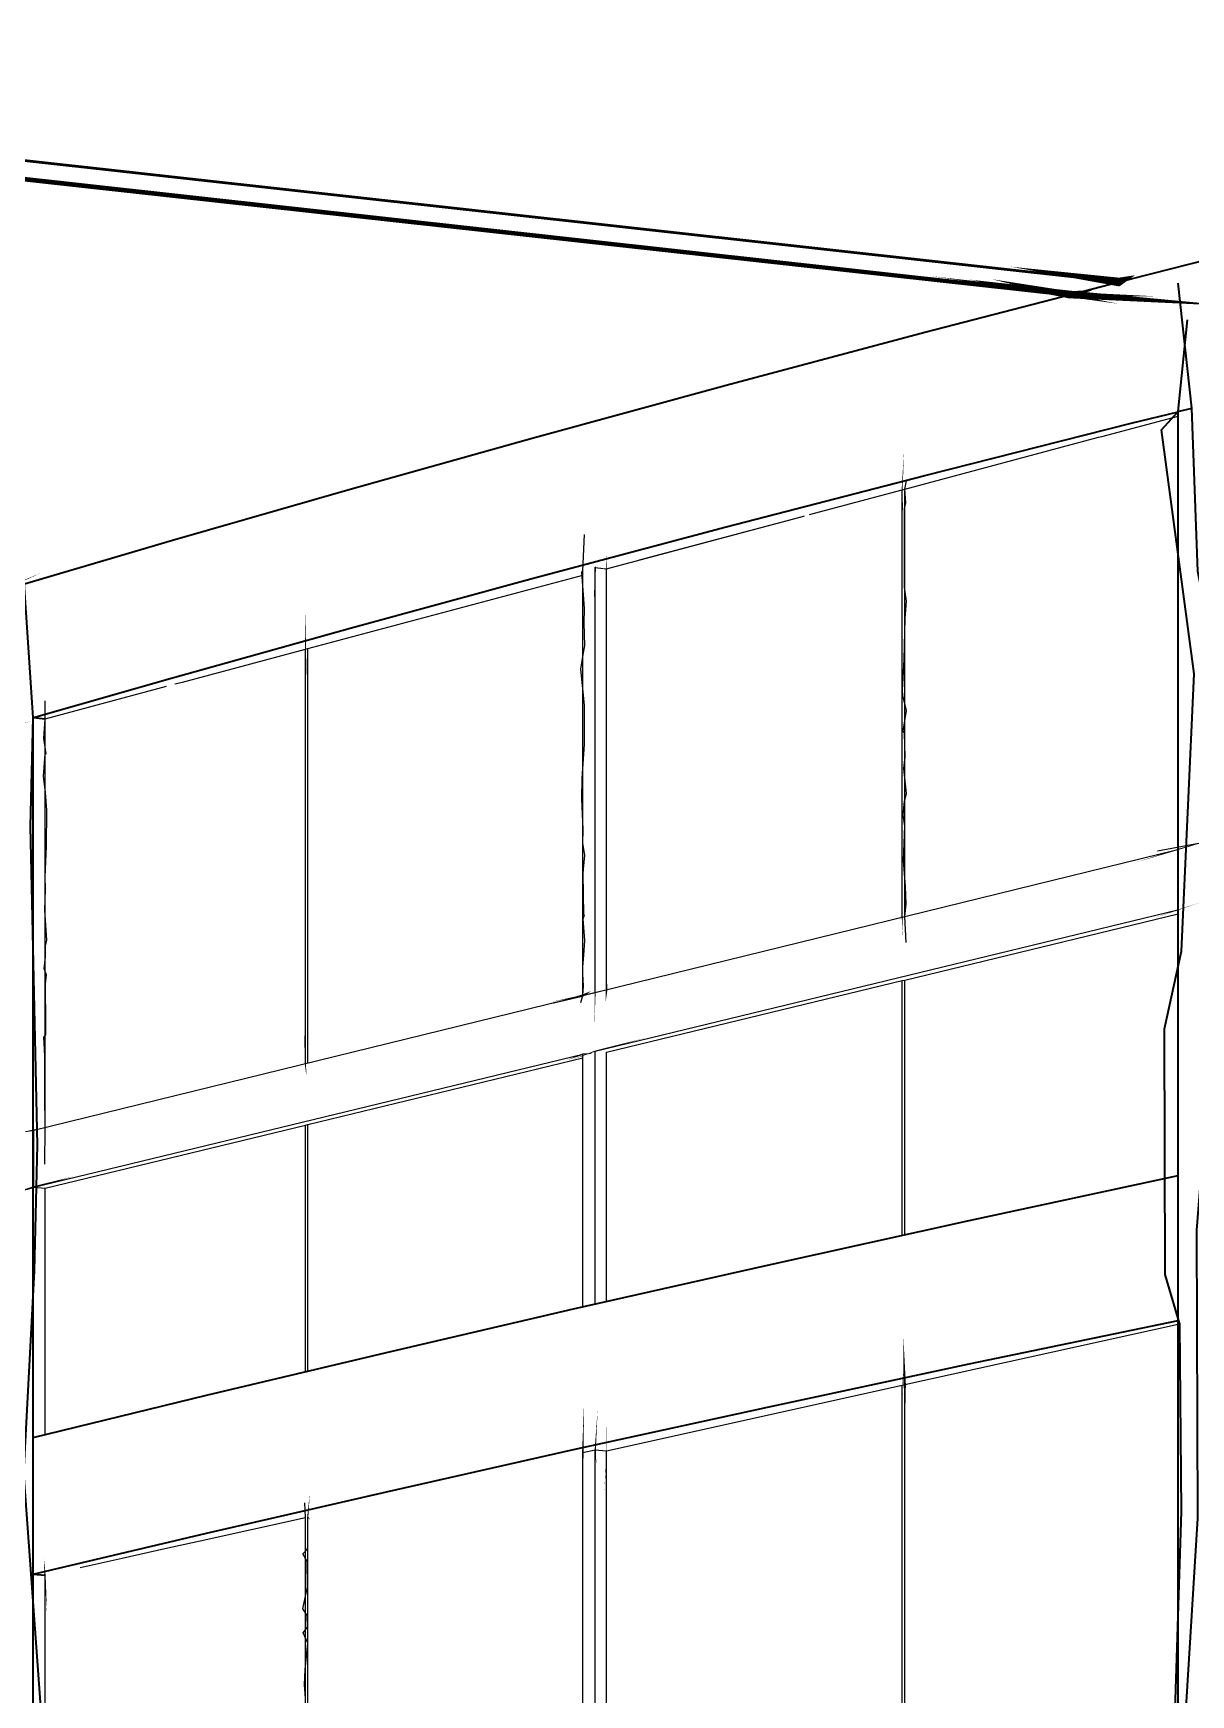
# Model space of a CAD drawing. Header units: inches. Extents: x -877 to 882, y -418 to 410.
# Drawn here: x -669.6 to -603.8, y 134.3 to 228.7 of the extents above; entities that cross this region are included whole.
import ezdxf

# ---------------------------------------------------------------- set-up
doc = ezdxf.new("R2010")
doc.units = ezdxf.units.IN
doc.header["$LTSCALE"] = 0.5
doc.header["$MEASUREMENT"] = 0
doc.layers.get('0').update_dxf_attribs({"lineweight": 18})
for name, color, linetype, lineweight in [('A-Glaz-Curt', 52, 'Continuous', 35), ('A-Glaz-Curt-Unit', 51, 'Continuous', 25), ('A-Wall', 113, 'Continuous', 35)]:
    doc.layers.add(name, color=color, linetype=linetype, lineweight=lineweight)

# ---------------------------------------------------------------- blocks, each defined once
blk = doc.blocks.new('*U12')
at = {"color": 7, "linetype": 'Continuous', "lineweight": -3}
for p, q in [((-608.848, 205.763), (-604.526, 206.917)), ((-609.035, 205.713), (-608.848, 205.763)), ((-635.125, 198.745), (-625.861, 201.219)), ((-625.861, 201.219), (-625.742, 201.251)), ((-637.12, 198.261), (-636.99, 198.247)), ((-646.577, 195.687), (-638.341, 197.886)), ((-653.967, 193.713), (-647.149, 195.534)), ((-647.149, 195.534), (-646.577, 195.687)), ((-661.09, 191.811), (-654.104, 193.677)), ((-654.104, 193.677), (-653.967, 193.713)), ((-638.341, 174.005), (-638.341, 174.005)), ((-638.341, 174.005), (-638.341, 174.005)), ((-664.513, 142.053), (-662.088, 142.59)), ((-662.088, 142.59), (-660.083, 143.035)), ((-666.902, 141.524), (-664.513, 142.053))]:
    blk.add_line(p, q, dxfattribs=at)
at = {"layer": 'A-Glaz-Curt', "color": 143, "linetype": 'Continuous', "lineweight": 35}
for p, q in [((-607.197, 214.721), (-595.06, 217.801)), ((-618.906, 211.677), (-607.197, 214.721)), ((-630.197, 208.671), (-618.906, 211.677)), ((-641.079, 205.702), (-630.197, 208.671)), ((-607.197, 206.507), (-604.526, 207.167)), ((-604.526, 207.173), (-603.737, 207.369)), ((-604.526, -201.324), (-604.526, 207.173)), ((-618.906, 203.544), (-607.197, 206.507)), ((-651.56, 202.77), (-641.079, 205.702)), ((-630.197, 200.618), (-618.906, 203.544)), ((-661.65, 199.875), (-651.56, 202.77)), ((-641.079, 197.728), (-630.197, 200.618)), ((-671.357, 197.015), (-661.65, 199.875)), ((-651.56, 194.873), (-641.079, 197.728)), ((-661.65, 192.054), (-651.56, 194.873)), ((-669.551, 189.788), (-661.65, 192.054)), ((-669.566, -195.247), (-669.566, 189.789)), ((-669.566, 189.789), (-668.895, 189.722)), ((-616.399, 161.225), (-604.526, 163.785)), ((-604.526, 155.554), (-604.526, 163.785)), ((-604.526, 163.785), (-604.526, 163.785)), ((-627.846, 158.697), (-616.399, 161.225)), ((-638.877, 156.2), (-627.846, 158.697)), ((-649.502, 153.734), (-638.877, 156.2)), ((-616.399, 153.075), (-604.526, 155.554)), ((-604.526, 155.554), (-604.526, 155.554)), ((-659.728, 151.298), (-649.502, 153.734)), ((-627.846, 150.627), (-616.399, 153.075)), ((-669.565, 148.893), (-659.728, 151.298)), ((-638.877, 148.209), (-627.846, 150.627)), ((-669.565, 141.135), (-669.565, 148.893)), ((-649.502, 145.821), (-638.877, 148.209)), ((-659.728, 143.463), (-649.502, 145.821)), ((-669.565, 141.135), (-659.728, 143.463)), ((-669.565, 141.135), (-668.895, 141.079))]:
    blk.add_line(p, q, dxfattribs=at)
at = {"layer": 'A-Glaz-Curt-Unit', "color": 141, "linetype": 'Continuous', "lineweight": 25}
for p, q in [((-620.056, 202.77), (-609.035, 205.713)), ((-625.468, 201.324), (-620.202, 202.731)), ((-636.99, 198.247), (-625.862, 201.219)), ((-636.99, 174.336), (-636.99, 198.247)), ((-661.511, 191.699), (-661.09, 191.811)), ((-668.895, 189.727), (-662.002, 191.568)), ((-668.895, 166.509), (-668.895, 189.727)), ((-620.056, 174.885), (-604.526, 178.645)), ((-636.99, 170.785), (-620.202, 174.85)), ((-653.967, 166.675), (-638.341, 170.458)), ((-636.99, 156.627), (-636.99, 170.785)), ((-668.895, 163.062), (-654.104, 166.642)), ((-668.895, 149.057), (-668.895, 163.062)), ((-620.056, 151.901), (-604.526, 155.341)), ((-636.99, 148.15), (-620.202, 151.869)), ((-636.99, 118.659), (-636.99, 148.15)), ((-660.084, 143.034), (-654.104, 144.359)), ((-668.895, 112.447), (-668.895, 141.083))]:
    blk.add_line(p, q, dxfattribs=at)
at = {"layer": 'A-Glaz-Curt-Unit', "color": 143, "linetype": 'Continuous', "lineweight": 25}
for p, q in [((-620.202, 202.731), (-620.056, 202.77)), ((-620.202, 178.455), (-620.202, 202.731)), ((-620.056, 178.49), (-620.056, 202.77)), ((-637.635, 174.178), (-637.635, 198.317)), ((-637.635, 198.317), (-637.161, 198.266)), ((-638.341, 174.005), (-638.341, 198.128)), ((-654.104, 170.138), (-654.104, 193.677)), ((-653.967, 170.171), (-653.967, 193.713)), ((-638.341, 174.005), (-604.528, 182.3)), ((-604.528, 178.87), (-604.528, 182.3)), ((-604.528, 182.3), (-604.526, 182.299)), ((-637.635, 170.848), (-604.528, 178.87)), ((-604.528, 178.87), (-604.526, 178.87)), ((-620.202, 174.85), (-620.056, 174.885)), ((-620.202, 160.385), (-620.202, 174.85)), ((-620.056, 160.418), (-620.056, 174.885)), ((-669.528, 166.354), (-638.341, 174.005)), ((-638.341, 174.005), (-638.116, 174.06)), ((-638.341, 174.005), (-638.341, 174.005)), ((-637.635, 156.481), (-637.635, 170.848)), ((-669.528, 163.121), (-638.341, 170.677)), ((-638.341, 156.321), (-638.341, 170.677)), ((-669.528, 163.121), (-669.528, 166.354)), ((-654.104, 166.642), (-653.967, 166.675)), ((-654.104, 152.638), (-654.104, 166.642)), ((-653.967, 152.67), (-653.967, 166.675)), ((-669.528, 163.121), (-668.895, 163.062)), ((-620.202, 151.869), (-620.056, 151.901)), ((-620.202, 121.928), (-620.202, 151.869)), ((-620.056, 121.956), (-620.056, 151.901)), ((-638.341, 148.051), (-637.635, 148.208)), ((-637.635, 118.533), (-637.635, 148.208)), ((-637.635, 148.208), (-636.99, 148.15)), ((-638.341, 118.396), (-638.341, 148.051)), ((-654.104, 115.327), (-654.104, 144.359)), ((-653.967, 115.354), (-653.967, 144.389))]:
    blk.add_line(p, q, dxfattribs=at)
at = {"layer": 'A-Wall', "color": 252, "linetype": 'Continuous', "lineweight": 50}
for p, q in [((-725.401, 227.553), (-607.907, 214.536)), ((-725.401, 226.531), (-610.554, 213.848)), ((-725.255, 226.477), (-610.652, 213.822)), ((-725.157, 226.441), (-610.718, 213.805)), ((-725.011, 226.387), (-610.817, 213.78))]:
    blk.add_line(p, q, dxfattribs=at)
blk = doc.blocks.new('New Napkin Sketch')
at = {"layer": 'A-Wall', "color": 143, "linetype": 'Continuous', "lineweight": 35}
for p, q in [((-607.197, 214.721), (-595.06, 217.801)), ((-618.906, 211.677), (-607.197, 214.721)), ((-630.197, 208.671), (-618.906, 211.677)), ((-641.079, 205.702), (-630.197, 208.671)), ((-607.197, 206.507), (-604.526, 207.167)), ((-604.526, 207.173), (-603.737, 207.369)), ((-618.906, 203.544), (-607.197, 206.507)), ((-651.56, 202.77), (-641.079, 205.702)), ((-630.197, 200.618), (-618.906, 203.544)), ((-661.65, 199.875), (-651.56, 202.77)), ((-641.079, 197.728), (-630.197, 200.618)), ((-671.357, 197.015), (-661.65, 199.875)), ((-651.56, 194.873), (-641.079, 197.728)), ((-661.65, 192.054), (-651.56, 194.873)), ((-669.551, 189.788), (-661.65, 192.054)), ((-669.566, 189.789), (-668.895, 189.722)), ((-616.399, 161.225), (-604.526, 163.785)), ((-604.526, 155.554), (-604.526, 163.785)), ((-604.526, 163.785), (-604.526, 163.785)), ((-627.846, 158.697), (-616.399, 161.225)), ((-638.877, 156.2), (-627.846, 158.697)), ((-649.502, 153.734), (-638.877, 156.2)), ((-616.399, 153.075), (-604.526, 155.554)), ((-604.526, 155.554), (-604.526, 155.554)), ((-659.728, 151.298), (-649.502, 153.734)), ((-627.846, 150.627), (-616.399, 153.075)), ((-669.565, 148.893), (-659.728, 151.298)), ((-638.877, 148.209), (-627.846, 150.627)), ((-669.565, 141.135), (-669.565, 148.893)), ((-649.502, 145.821), (-638.877, 148.209)), ((-659.728, 143.463), (-649.502, 145.821)), ((-669.565, 141.135), (-659.728, 143.463)), ((-669.565, 141.135), (-668.895, 141.079))]:
    blk.add_line(p, q, dxfattribs=at)
at = {"layer": 'A-Wall', "color": 7, "linetype": 'Continuous', "lineweight": -3}
for p, q in [((-608.848, 205.763), (-604.526, 206.917)), ((-609.035, 205.713), (-608.848, 205.763)), ((-635.125, 198.745), (-625.861, 201.219)), ((-625.861, 201.219), (-625.742, 201.251)), ((-637.12, 198.261), (-636.99, 198.247)), ((-646.577, 195.687), (-638.341, 197.886)), ((-653.967, 193.713), (-647.149, 195.534)), ((-647.149, 195.534), (-646.577, 195.687)), ((-661.09, 191.811), (-654.104, 193.677)), ((-654.104, 193.677), (-653.967, 193.713)), ((-638.341, 174.005), (-638.341, 174.005)), ((-638.341, 174.005), (-638.341, 174.005)), ((-664.513, 142.053), (-662.088, 142.59)), ((-662.088, 142.59), (-660.083, 143.035)), ((-666.902, 141.524), (-664.513, 142.053))]:
    blk.add_line(p, q, dxfattribs=at)
at = {"layer": 'A-Wall', "color": 141, "linetype": 'Continuous', "lineweight": 25}
for p, q in [((-620.056, 202.77), (-609.035, 205.713)), ((-625.468, 201.324), (-620.202, 202.731)), ((-636.99, 198.247), (-625.862, 201.219)), ((-661.511, 191.699), (-661.09, 191.811)), ((-668.895, 189.727), (-662.002, 191.568)), ((-620.056, 174.885), (-604.526, 178.645)), ((-636.99, 170.785), (-620.202, 174.85)), ((-653.967, 166.675), (-638.341, 170.458)), ((-636.99, 156.627), (-636.99, 170.785)), ((-668.895, 163.062), (-654.104, 166.642)), ((-668.895, 149.057), (-668.895, 163.062)), ((-620.056, 151.901), (-604.526, 155.341)), ((-636.99, 148.15), (-620.202, 151.869)), ((-660.084, 143.034), (-654.104, 144.359))]:
    blk.add_line(p, q, dxfattribs=at)
at = {"layer": 'A-Wall', "color": 143, "linetype": 'Continuous', "lineweight": 25}
for p, q in [((-620.202, 202.731), (-620.056, 202.77)), ((-637.635, 198.317), (-637.161, 198.266)), ((-604.528, 178.87), (-604.528, 182.3)), ((-604.528, 182.3), (-604.526, 182.299)), ((-604.528, 178.87), (-604.526, 178.87)), ((-620.202, 174.85), (-620.056, 174.885)), ((-620.202, 160.385), (-620.202, 174.85)), ((-620.056, 160.418), (-620.056, 174.885)), ((-638.341, 174.005), (-638.116, 174.06)), ((-638.341, 174.005), (-638.341, 174.005)), ((-637.635, 156.481), (-637.635, 170.848)), ((-638.341, 156.321), (-638.341, 170.677)), ((-669.528, 163.121), (-669.528, 166.354)), ((-654.104, 166.642), (-653.967, 166.675)), ((-654.104, 152.638), (-654.104, 166.642)), ((-653.967, 152.67), (-653.967, 166.675)), ((-669.528, 163.121), (-668.895, 163.062)), ((-620.202, 151.869), (-620.056, 151.901)), ((-638.341, 148.051), (-637.635, 148.208)), ((-637.635, 148.208), (-636.99, 148.15))]:
    blk.add_line(p, q, dxfattribs=at)
at = {"layer": 'A-Wall', "color": 252, "linetype": 'Continuous', "lineweight": 50, "extrusion": (0, 0, -1)}
for points in [[(736.878, 228.663, 0, 0.357, 0), (725.401, 227.553, 0.357, 0, 0), (722.932, 226.948, 0, 0, 0), (720.233, 227.019, 0, 0, 0), (709.428, 225.816, 0, 0, 0), (699.55, 224.906, 0, 0, 0), (690.598, 223.486, 0, 0, 0), (681.229, 223.014, 0, 0, 0), (674.953, 222.004, 0, 0, 0), (663.763, 221.131, 0, 0, 0), (661.67, 220.241, 0, 0, 0), (655.873, 219.335, 0, 0, 0), (655.549, 220.355, 0, 0, 0), (644.671, 218.821, 0, 0, 0), (634.851, 217.369, 0, 0, 0), (629.056, 216.443, 0, 0, 0), (626.972, 216.994, 0, 0, 0), (621.088, 216.422, 0, 0, 0), (618.406, 215.768, 0, 0, 0), (614.039, 215.402, 0, 0.487, 0), (607.907, 214.536, 0.487, 0, 0), (606.968, 214.917, 0, 0, 0)], [(736.174, 228.016, 0, 0.312, 0), (725.011, 226.387, 0.312, 0, 0), (720.57, 225.94, 0, 0, 0), (712.522, 225.584, 0, 0, 0), (707.864, 224.8, 0, 0, 0), (697.814, 223.533, 0, 0, 0), (689.98, 222.321, 0, 0, 0), (686.924, 222.09, 0, 0, 0), (676.078, 220.625, 0, 0, 0), (675.586, 220.459, 0, 0, 0), (667.769, 220.059, 0, 0, 0), (662.036, 218.93, 0, 0, 0), (659.291, 219.503, 0, 0, 0), (654.264, 219.047, 0, 0, 0), (647.451, 217.882, 0, 0, 0), (645.694, 218.073, 0, 0, 0), (634.868, 216.859, 0, 0, 0), (628.623, 215.538, 0, 0, 0), (621.951, 214.971, 0, 0, 0), (619.692, 214.337, 0, 0, 0), (613.601, 214.047, 0, 0.175, 0), (610.817, 213.78, 0.175, 0, 0), (607.881, 213.29, 0, 0, 0)], [(674.814, 220.77, 0, 0, 0), (666.053, 219.769, 0, 0, 0), (661.652, 219.526, 0, 0, 0), (654.542, 218.148, 0, 0, 0), (643.47, 217.137, 0, 0, 0), (643.267, 217.686, 0, 0, 0), (639.192, 216.377, 0, 0, 0), (636.463, 216.921, 0, 0, 0), (632.959, 216.827, 0, 0, 0), (628.944, 216.097, 0, 0, 0), (624.371, 215.487, 0, 0, 0), (617.09, 214.756, 0, 0, 0), (615.112, 214.693, 0, 0.412, 0), (610.718, 213.805, 0.412, 0, 0), (609.371, 214.068, 0, 0, 0)], [(726.188, 226.743, 0, 0.349, 0), (725.401, 226.531, 0.349, 0, 0), (717.437, 225.385, 0, 0, 0), (709.447, 224.736, 0, 0, 0), (708.917, 225.292, 0, 0, 0), (703.266, 223.753, 0, 0, 0), (693.201, 223.196, 0, 0, 0), (683.826, 221.66, 0, 0, 0), (681.941, 221.314, 0, 0, 0), (675.415, 220.961, 0, 0, 0), (673.678, 221.272, 0, 0, 0), (662.284, 220.018, 0, 0, 0), (657.118, 219.383, 0, 0, 0), (651.664, 218.657, 0, 0, 0), (648.97, 217.538, 0, 0, 0), (639.837, 217.047, 0, 0, 0), (639.171, 216.687, 0, 0, 0), (628.176, 215.838, 0, 0, 0), (620.487, 214.95, 0, 0, 0), (618.581, 214.867, 0, 0.225, 0), (610.554, 213.848, 0.225, 0, 0), (605.617, 213.711, 0, 0, 0)], [(673.688, 220.263, 0, 0, 0), (667.994, 220.083, 0, 0, 0), (666.155, 220.242, 0, 0, 0), (655.122, 218.231, 0, 0, 0), (646.649, 218.009, 0, 0, 0), (646.083, 217.896, 0, 0, 0), (643.027, 217.128, 0, 0, 0), (633.522, 216.105, 0, 0, 0), (627.147, 215.102, 0, 0, 0), (620.675, 214.655, 0, 0, 0), (616.389, 214.669, 0, 0.436, 0), (610.652, 213.822, 0.436, 0, 0), (601.232, 213.159, 0, 0, 0)]]:
    blk.add_lwpolyline(points, format="xyseb", dxfattribs=at)
at = {"layer": 'A-Wall', "color": 143, "linetype": 'Continuous', "lineweight": 35, "extrusion": (0, 0, -1)}
for points in [[(603.913, 43.513), (602.919, 62.55), (602.922, 79.524), (603.004, 93.968), (603.452, 110.912), (603.689, 113.039), (603.142, 123.254), (604.236, 130.807), (603.401, 144.319), (603.452, 160.669), (602.903, 167.607), (603.013, 176.438), (603.016, 195.498), (603.084, 196.503), (603.399, 198.094), (603.737, 207.369), (604.522, 214.458)], [(603.734, 53), (604.572, 58.364), (603.727, 61.609), (604.585, 67.86), (604.655, 86.219), (604.145, 96.599), (603.591, 99.889), (603.878, 117.269), (604.88, 127.475), (604.323, 144.694), (604.428, 155.331), (605.264, 158.165), (605.288, 172.115), (604.326, 176.518), (603.612, 192.282), (605.469, 206.132), (604.526, 207.173), (603.984, 212.386)], [(669.17, 44.402), (670.407, 58.042), (669.877, 62.582), (670.319, 65.021), (669.858, 73.817), (668.814, 82.812), (669.805, 93.67), (669.396, 112.34), (668.949, 131.001), (670.108, 146.876), (669.488, 158.371), (669.33, 165.523), (669.725, 183.601), (669.566, 189.789), (670.371, 201.699)]]:
    blk.add_lwpolyline(points, dxfattribs=at)
at = {"layer": 'A-Wall', "color": 143, "linetype": 'Continuous', "lineweight": 25, "extrusion": (0, 0, -1)}
for points in [[(620.153, 177.329, 0, 0.048, 0), (620.202, 178.455, 0.048, 0, 0), (620.294, 178.532, 0, 0, 0), (620.227, 179.495, 0, 0, 0), (620.141, 180.444, 0, 0, 0), (620.315, 180.864, 0, 0, 0), (620.094, 181.401, 0, 0, 0), (620.257, 183.168, 0, 0, 0), (620.223, 184.485, 0, 0, 0), (620.09, 186.186, 0, 0, 0), (620.265, 186.755, 0, 0, 0), (620.31, 187.015, 0, 0, 0), (620.182, 187.805, 0, 0, 0), (620.321, 188.271, 0, 0, 0), (620.238, 190.496, 0, 0, 0), (620.228, 192.906, 0, 0, 0), (620.301, 194.171, 0, 0, 0), (620.164, 195.752, 0, 0, 0), (620.088, 196.002, 0, 0, 0), (620.132, 198.429, 0, 0, 0), (620.275, 199.861, 0, 0, 0), (620.117, 200.95, 0, 0, 0), (620.146, 201.321, 0, 0.054, 0), (620.202, 202.731, 0.054, 0, 0), (620.085, 205.049, 0, 0, 0)], [(637.688, 172.26, 0, 0.0479, 0), (637.635, 174.178, 0.0479, 0, 0), (637.69, 175.44, 0, 0, 0), (637.545, 177.159, 0, 0, 0), (637.609, 179.129, 0, 0, 0), (637.665, 181.292, 0, 0, 0), (637.629, 182.315, 0, 0, 0), (637.659, 182.983, 0, 0, 0), (637.747, 183.453, 0, 0, 0), (637.53, 185.342, 0, 0, 0), (637.752, 185.732, 0, 0, 0), (637.709, 187.757, 0, 0, 0), (637.556, 188.478, 0, 0, 0), (637.718, 189.498, 0, 0, 0), (637.558, 190.023, 0, 0, 0), (637.646, 191.373, 0, 0, 0), (637.748, 193.676, 0, 0, 0), (637.551, 195.358, 0, 0, 0), (637.701, 196.603, 0, 0.0989, 0), (637.635, 198.317, 0.0989, 0, 0), (637.594, 198.362, 0, 0, 0)], [(654.047, 169.434, 0, 0.0736, 0), (654.104, 170.138, 0.0736, 0, 0), (654.167, 171.972, 0, 0, 0), (654.065, 172.948, 0, 0, 0), (654.197, 173.926, 0, 0, 0), (654.192, 174.07, 0, 0, 0), (654.178, 175.586, 0, 0, 0), (654.016, 175.66, 0, 0, 0), (654.125, 176.445, 0, 0, 0), (654.011, 177.972, 0, 0, 0), (654.103, 180.322, 0, 0, 0), (654.168, 180.504, 0, 0, 0), (654.204, 182.582, 0, 0, 0), (654.038, 183.307, 0, 0, 0), (654.049, 183.387, 0, 0, 0), (653.989, 183.576, 0, 0, 0), (654.04, 185.708, 0, 0, 0), (654.065, 186.986, 0, 0, 0), (654.105, 188.192, 0, 0, 0), (654.019, 190.355, 0, 0, 0), (654.022, 191.944, 0, 0.0574, 0), (654.104, 193.677, 0.0574, 0, 0), (654.078, 195.743, 0, 0, 0)], [(654.045, 170.059, 0, 0.00558, 0), (653.967, 170.171, 0.00558, 0, 0), (654.027, 172.212, 0, 0, 0), (653.866, 172.607, 0, 0, 0), (654.08, 173.375, 0, 0, 0), (654.074, 174.201, 0, 0, 0), (654.032, 175.068, 0, 0, 0), (653.917, 175.359, 0, 0, 0), (654.035, 177.564, 0, 0, 0), (654.025, 179.125, 0, 0, 0), (653.918, 181.215, 0, 0, 0), (653.993, 181.432, 0, 0, 0), (653.865, 183.586, 0, 0, 0), (654.051, 185.927, 0, 0, 0), (653.922, 186.985, 0, 0, 0), (653.984, 188.894, 0, 0, 0), (654.052, 189.976, 0, 0, 0), (653.925, 190.604, 0, 0, 0), (653.978, 191.892, 0, 0, 0), (653.946, 193.038, 0, 0, 0), (654.062, 193.623, 0, 0.000208, 0), (653.967, 193.713, 0.000208, 0, 0), (654.072, 195.181, 0, 0, 0)], [(640.109, 173.522, 0, 0.135, 0), (638.341, 174.005, 0.135, 0, 0), (637.856, 174.263, 0, 0, 0), (634.97, 174.862, 0, 0, 0), (632.503, 175.319, 0, 0, 0), (632.395, 175.288, 0, 0, 0), (631.26, 175.634, 0, 0, 0), (629.48, 176, 0, 0, 0), (628.559, 176.435, 0, 0, 0), (626.002, 176.885, 0, 0, 0), (625.671, 177.189, 0, 0, 0), (622.707, 177.751, 0, 0, 0), (619.443, 178.62, 0, 0, 0), (616.474, 179.301, 0, 0, 0), (614.885, 179.631, 0, 0, 0), (612.928, 180.261, 0, 0, 0), (609.579, 181.011, 0, 0, 0), (607.001, 181.543, 0, 0.0603, 0), (604.528, 182.3, 0.0603, 0, 0), (601.437, 183.204, 0, 0, 0)], [(638.987, 170.349, 0, 0.0575, 0), (637.635, 170.848, 0.0575, 0, 0), (634.701, 171.614, 0, 0, 0), (632.781, 171.992, 0, 0, 0), (629.605, 172.702, 0, 0, 0), (626.613, 173.352, 0, 0, 0), (623.582, 174.421, 0, 0, 0), (623.434, 174.211, 0, 0, 0), (623.057, 174.516, 0, 0, 0), (620.259, 175.018, 0, 0, 0), (617.238, 175.702, 0, 0, 0), (615.149, 176.242, 0, 0, 0), (612.218, 177.128, 0, 0, 0), (609.931, 177.434, 0, 0, 0), (608.379, 178.096, 0, 0, 0), (607.469, 178.301, 0, 0, 0), (605.872, 178.412, 0, 0.0319, 0), (604.528, 178.87, 0.0319, 0, 0), (603.275, 179.286, 0, 0, 0)], [(670.71, 166.145, 0, 0.0775, 0), (669.528, 166.354, 0.0775, 0, 0), (668.788, 166.527, 0, 0, 0), (667.171, 166.779, 0, 0, 0), (665.758, 167.404, 0, 0, 0), (663.671, 167.754, 0, 0, 0), (662.586, 168.026, 0, 0, 0), (660.314, 168.722, 0, 0, 0), (657.178, 169.406, 0, 0, 0), (654.268, 169.998, 0, 0, 0), (653.504, 170.203, 0, 0, 0), (653.432, 170.199, 0, 0, 0), (652.648, 170.596, 0, 0, 0), (650.015, 171.084, 0, 0, 0), (649.785, 171.268, 0, 0, 0), (647.339, 171.732, 0, 0, 0), (646.13, 172.008, 0, 0, 0), (644.443, 172.365, 0, 0, 0), (642.253, 173.205, 0, 0, 0), (641.968, 172.96, 0, 0, 0), (640.142, 173.639, 0, 0.0664, 0), (638.341, 174.005, 0.0664, 0, 0), (635.451, 174.714, 0, 0, 0)], [(671.703, 162.471, 0, 0.107, 0), (669.528, 163.121, 0.107, 0, 0), (667.255, 163.732, 0, 0, 0), (664.38, 164.327, 0, 0, 0), (661.726, 164.961, 0, 0, 0), (661.415, 165.098, 0, 0, 0), (660.431, 165.4, 0, 0, 0), (658.104, 166, 0, 0, 0), (654.997, 166.536, 0, 0, 0), (653.093, 167.212, 0, 0, 0), (652.915, 167.291, 0, 0, 0), (650.348, 167.774, 0, 0, 0), (649.232, 168.095, 0, 0, 0), (647.497, 168.573, 0, 0, 0), (646.186, 168.674, 0, 0, 0), (643.571, 169.318, 0, 0, 0), (641.808, 169.721, 0, 0, 0), (639.228, 170.343, 0, 0.086, 0), (638.341, 170.677, 0.086, 0, 0), (637.709, 170.708, 0, 0, 0)], [(620.17, 132.699, 0, 0, 0), (620.032, 134.282, 0, 0, 0), (620.15, 137.245, 0, 0, 0), (620.041, 138.642, 0, 0, 0), (620.089, 139.293, 0, 0, 0), (619.942, 140.25, 0, 0, 0), (620.071, 142.21, 0, 0, 0), (619.976, 145.053, 0, 0, 0), (620.022, 145.709, 0, 0, 0), (619.931, 146.005, 0, 0, 0), (620.094, 148.918, 0, 0, 0), (620.009, 150.827, 0, 0.141, 0), (620.056, 151.901, 0.141, 0, 0), (620.124, 154.515, 0, 0, 0)], [(620.061, 133.563, 0, 0, 0), (620.324, 135.58, 0, 0, 0), (620.22, 136.106, 0, 0, 0), (620.216, 136.23, 0, 0, 0), (620.322, 136.552, 0, 0, 0), (620.159, 137.938, 0, 0, 0), (620.274, 138.568, 0, 0, 0), (620.235, 139.412, 0, 0, 0), (620.233, 140.113, 0, 0, 0), (620.256, 140.27, 0, 0, 0), (620.057, 141.605, 0, 0, 0), (620.205, 143.868, 0, 0, 0), (620.335, 146.414, 0, 0, 0), (620.069, 146.498, 0, 0, 0), (620.056, 147.991, 0, 0, 0), (620.155, 148.54, 0, 0, 0), (620.153, 151.276, 0, 0.0262, 0), (620.202, 151.869, 0.0262, 0, 0), (620.103, 152.837, 0, 0, 0)], [(638.467, 115.485, 0, 0.0727, 0), (638.341, 118.396, 0.0727, 0, 0), (638.208, 119.482, 0, 0, 0), (638.315, 119.541, 0, 0, 0), (638.33, 121.755, 0, 0, 0), (638.209, 124.428, 0, 0, 0), (638.485, 124.441, 0, 0, 0), (638.218, 127.098, 0, 0, 0), (638.461, 129.553, 0, 0, 0), (638.204, 131.21, 0, 0, 0), (638.258, 132.682, 0, 0, 0), (638.3, 135.37, 0, 0, 0), (638.276, 137.457, 0, 0, 0), (638.345, 137.714, 0, 0, 0), (638.222, 140.183, 0, 0, 0), (638.203, 140.391, 0, 0, 0), (638.485, 141.728, 0, 0, 0), (638.306, 142.929, 0, 0, 0), (638.38, 143.893, 0, 0, 0), (638.216, 145.531, 0, 0, 0), (638.29, 147.665, 0, 0.0899, 0), (638.341, 148.051, 0.0899, 0, 0), (638.273, 150.798, 0, 0, 0)], [(637.716, 134.237, 0, 0, 0), (637.575, 136.335, 0, 0, 0), (637.763, 137.083, 0, 0, 0), (637.753, 138.889, 0, 0, 0), (637.525, 139.384, 0, 0, 0), (637.562, 142.038, 0, 0, 0), (637.604, 144.658, 0, 0, 0), (637.608, 146.434, 0, 0, 0), (637.574, 147.382, 0, 0.0683, 0), (637.635, 148.208, 0.0683, 0, 0), (637.499, 150.489, 0, 0, 0)], [(654.038, 112.744, 0, 0.0181, 0), (653.967, 115.354, 0.0181, 0, 0), (654.107, 118.242, 0, 0, 0), (654.094, 121.134, 0, 0, 0), (653.99, 123.903, 0, 0, 0), (653.964, 125.67, 0, 0, 0), (653.907, 126.751, 0, 0, 0), (653.935, 129.313, 0, 0, 0), (653.833, 130.892, 0, 0, 0), (653.939, 131.611, 0, 0, 0), (653.867, 133.098, 0, 0, 0), (654.042, 135.214, 0, 0, 0), (654.069, 135.627, 0, 0, 0), (653.881, 137.979, 0, 0, 0), (654.053, 138.344, 0, 0, 0), (654.014, 140.525, 0, 0, 0), (653.949, 140.771, 0, 0, 0), (653.916, 142.991, 0, 0, 0), (653.84, 144.233, 0, 0.0692, 0), (653.967, 144.389, 0.0692, 0, 0), (653.855, 145.699, 0, 0, 0)]]:
    blk.add_lwpolyline(points, format="xyseb", dxfattribs=at)
for points in [[(619.962, 177.008), (620.056, 178.49), (619.974, 179.201), (620.006, 180.205), (620.117, 181.669), (620.055, 183.634), (620.133, 184.239), (620.057, 185.053), (619.958, 185.484), (620.105, 186.892), (620.02, 187.537), (620.067, 188.923), (620.14, 189.011), (619.944, 190.201), (620.157, 191.048), (620.176, 191.351), (620.087, 193.091), (620.03, 195.424), (619.961, 196.402), (620.072, 197.198), (620.073, 199.534), (620.061, 200.742), (620.058, 201.649), (619.984, 201.992), (620.056, 202.77), (619.949, 203.246)], [(638.454, 173.615), (638.341, 174.005), (638.299, 174.54), (638.347, 175.228), (638.343, 175.613), (638.292, 176.298), (638.233, 177.135), (638.329, 178.366), (638.238, 178.594), (638.279, 178.615), (638.325, 180.914), (638.308, 181.182), (638.228, 181.984), (638.345, 182.657), (638.327, 183.432), (638.394, 185.168), (638.385, 186.334), (638.253, 188.286), (638.252, 190.491), (638.447, 192.545), (638.316, 193.365), (638.231, 193.875), (638.258, 195.167), (638.249, 195.994), (638.392, 198.047), (638.341, 198.128), (638.249, 200.187)], [(605.687, 182.223), (601.315, 183.031)], [(654.097, 134.099), (654.159, 134.844), (654.119, 135.731), (653.973, 137.21), (654.23, 137.802), (653.987, 138.129), (654.008, 138.782), (654.241, 139.164), (653.986, 140.425), (654.004, 141.851), (654.246, 142.3), (654.045, 142.503), (654.095, 142.653), (654.104, 144.359), (654.135, 145.183)]]:
    blk.add_lwpolyline(points, dxfattribs=at)
at = {"layer": 'A-Wall', "color": 141, "linetype": 'Continuous', "lineweight": 25, "extrusion": (0, 0, -1)}
for points in [[(637.041, 173.634, 0, 0.0943, 0), (636.99, 174.336, 0.0943, 0, 0), (636.976, 175.046, 0, 0, 0), (636.973, 176.363, 0, 0, 0), (636.902, 176.839, 0, 0, 0), (637.051, 178.601, 0, 0, 0), (637.049, 180.027, 0, 0, 0), (637.033, 181.741, 0, 0, 0), (636.896, 182.428, 0, 0, 0), (636.921, 184.412, 0, 0, 0), (636.933, 186.014, 0, 0, 0), (636.971, 187.806, 0, 0, 0), (636.893, 189.567, 0, 0, 0), (636.957, 191.3, 0, 0, 0), (637.058, 192.423, 0, 0, 0), (636.958, 193.253, 0, 0, 0), (637.076, 193.321, 0, 0, 0), (637.061, 194.551, 0, 0, 0), (636.902, 196.094, 0, 0, 0), (637.052, 197.851, 0, 0.0485, 0), (636.99, 198.247, 0.0485, 0, 0), (636.975, 199.001, 0, 0, 0)], [(636.86, 131.506, 0, 0, 0), (637.073, 134.285, 0, 0, 0), (636.877, 136.463, 0, 0, 0), (637.051, 138.61, 0, 0, 0), (636.936, 140.677, 0, 0, 0), (637.072, 140.691, 0, 0, 0), (637.134, 141.102, 0, 0, 0), (637.109, 141.756, 0, 0, 0), (636.961, 141.945, 0, 0, 0), (637.023, 142.314, 0, 0, 0), (637.009, 142.608, 0, 0, 0), (636.907, 144.303, 0, 0, 0), (637.127, 144.618, 0, 0, 0), (637.121, 145.746, 0, 0.0219, 0), (636.99, 148.15, 0.0219, 0, 0), (637.012, 150.709, 0, 0, 0)], [(668.93, 111.343, 0, 0.0397, 0), (668.895, 112.447, 0.0397, 0, 0), (668.754, 114.548, 0, 0, 0), (669.012, 116.428, 0, 0, 0), (668.925, 117.045, 0, 0, 0), (668.772, 118.493, 0, 0, 0), (668.858, 120.367, 0, 0, 0), (668.89, 121.521, 0, 0, 0), (668.871, 121.657, 0, 0, 0), (668.927, 122.17, 0, 0, 0), (668.913, 124.029, 0, 0, 0), (668.977, 124.425, 0, 0, 0), (668.942, 125.102, 0, 0, 0), (668.9, 127, 0, 0, 0), (668.926, 129.335, 0, 0, 0), (668.956, 131.761, 0, 0, 0), (668.935, 133.366, 0, 0, 0), (668.967, 133.899, 0, 0, 0), (668.787, 134.646, 0, 0, 0), (668.973, 137.08, 0, 0, 0), (668.888, 137.249, 0, 0, 0), (668.782, 138.915, 0, 0.0724, 0), (668.895, 141.083, 0.0724, 0, 0), (668.964, 142.066, 0, 0, 0)]]:
    blk.add_lwpolyline(points, format="xyseb", dxfattribs=at)
at = {"layer": 'A-Wall', "color": 143, "linetype": 'Continuous', "lineweight": 35, "extrusion": (0, 0, -1)}
for points in [[(743.347, 175.331, 0, 0.235, 0), (742.043, 175.94, 0.235, 0, 0), (738.949, 176.482, 0, 0, 0), (738.73, 177.118, 0, 0, 0), (731.703, 178.901, 0, 0, 0), (727.993, 180.009, 0, 0, 0), (722.162, 181.484, 0, 0, 0), (715.324, 184.157, 0, 0, 0), (715, 183.932, 0, 0, 0), (711.997, 184.614, 0, 0, 0), (706.03, 186.558, 0, 0, 0), (701.255, 188.042, 0, 0, 0), (695.052, 189.726, 0, 0, 0), (691.943, 190.94, 0, 0, 0), (690.166, 191.523, 0, 0, 0), (683.656, 193.129, 0, 0, 0), (681.698, 193.558, 0, 0, 0), (681.718, 194.223, 0, 0, 0), (679.472, 194.582, 0, 0, 0), (674.12, 196.309, 0, 0.084, 0), (671.357, 197.015, 0.084, 0, 0), (669.091, 198.028, 0, 0, 0)], [(742.14, 168.359, 0, 0.26, 0), (740.75, 169.128, 0.26, 0, 0), (735.659, 170.628, 0, 0, 0), (729.852, 172.392, 0, 0, 0), (728.722, 172.38, 0, 0, 0), (728.586, 172.406, 0, 0, 0), (722.392, 174.311, 0, 0, 0), (719.414, 174.964, 0, 0, 0), (713.163, 177.438, 0, 0, 0), (706.192, 178.858, 0, 0, 0), (706.054, 179.382, 0, 0, 0), (703.629, 180.268, 0, 0, 0), (701.993, 180.713, 0, 0, 0), (699.543, 181.005, 0, 0, 0), (695.019, 182.595, 0, 0, 0), (690.675, 183.613, 0, 0, 0), (685.033, 185.357, 0, 0, 0), (679.157, 186.76, 0, 0, 0), (678.264, 187.466, 0, 0, 0), (676.116, 187.561, 0, 0.0485, 0), (671.357, 189.27, 0.0485, 0, 0), (669.491, 189.607, 0, 0, 0)]]:
    blk.add_lwpolyline(points, format="xyseb", dxfattribs=at)
at = {"layer": 'A-Wall', "color": 141, "linetype": 'Continuous', "lineweight": 25, "extrusion": (0, 0, -1)}
blk.add_lwpolyline([(668.914, 164.424), (668.895, 166.509), (668.897, 168.411), (668.905, 170.577), (668.965, 171.637), (668.841, 171.774), (668.85, 173.247), (668.872, 173.765), (668.875, 174.667), (668.802, 175.185), (668.941, 175.527), (668.866, 176.199), (668.875, 176.824), (668.795, 177.142), (668.907, 178.852), (668.863, 180.038), (668.896, 180.748), (668.817, 182.494), (668.794, 184.539), (668.871, 185.532), (668.991, 186.46), (668.881, 187.719), (668.826, 187.738), (668.96, 188.599), (668.895, 189.727), (668.882, 190.736)], dxfattribs=at)

msp = doc.modelspace()

# ---------------------------------------------------------------- block references
msp.add_blockref('New Napkin Sketch', (0, 0))
at = {"color": 7, "linetype": 'Continuous', "lineweight": -3}
msp.add_blockref('*U12', (0, 0), dxfattribs=at)

doc.saveas('drawing.dxf')
